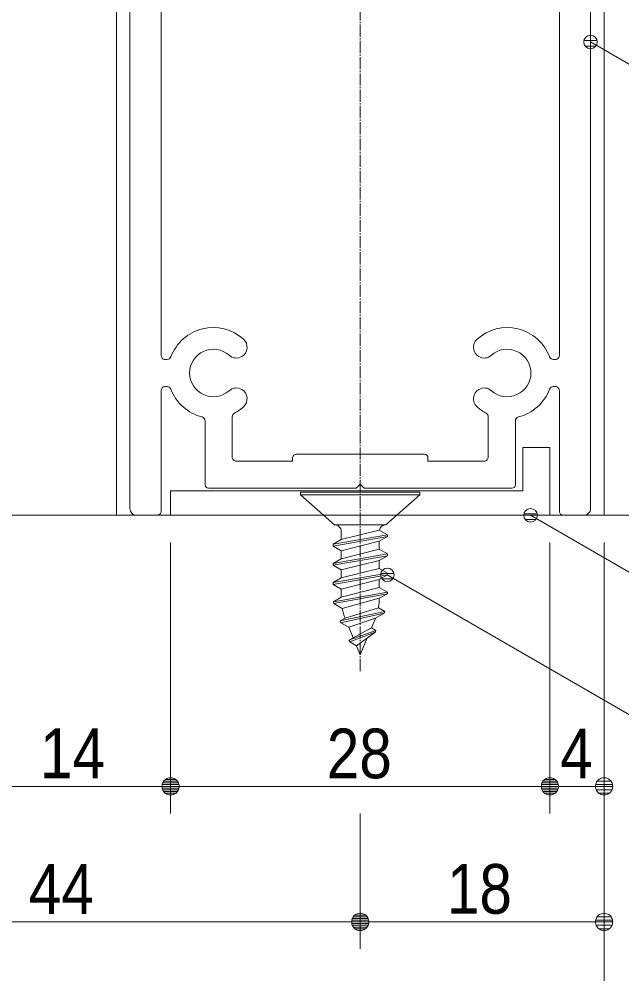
# Model space of a CAD drawing. Units: millimetres, scale not verified, with parts at other scales. Extents: x -6062 to 6062, y -3045 to 3045.
# Drawn here: x 1067 to 1512, y -2338 to -1634 of the extents above; entities that cross this region are included whole.
import ezdxf
from ezdxf.enums import TextEntityAlignment as Align

# ---------------------------------------------------------------- set-up
doc = ezdxf.new("R2010")
doc.units = ezdxf.units.MM
doc.header["$LTSCALE"] = 20
doc.linetypes.add('CHAIN2', pattern=[12, 9, -1, 1, -1])
for name, color, linetype, lineweight in [('0-0_2寸法-1', 7, 'Continuous', 9), ('0-1_0', 7, 'Continuous', 9), ('0-3_2寸法-3', 7, 'Continuous', 9), ('0-4_3一般', 7, 'Continuous', 9)]:
    doc.layers.add(name, color=color, linetype=linetype, lineweight=lineweight)
doc.styles.add('ＭＳ Ｐゴシック', font='')
doc.styles.get('ＭＳ Ｐゴシック').set_extended_font_data('MS PGothic')

# ---------------------------------------------------------------- blocks, each defined once
blk = doc.blocks.new('グループ-27')
at = {"layer": '0-4_3一般'}
blk.add_line((47596.2, -40000), (67523.7, -40000), dxfattribs=at)
blk = doc.blocks.new('グループ-29')
at = {"layer": '0-4_3一般', "linetype": 'CHAIN2'}
blk.add_line((62123.7, -29158.5), (62123.7, -42307.3), dxfattribs=at)
at = {"layer": '0-4_3一般'}
for p, q in [((58783.7, -29400), (58723.7, -29400)), ((58723.7, -29460), (58723.7, -29400)), ((61283.7, -29400), (58783.7, -29400)), ((61323.7, -29400), (61323.9, -29400)), ((61323.7, -29460), (61323.7, -29440)), ((62923.7, -29460), (62923.7, -29440)), ((62963.7, -29400), (65463.7, -29400)), ((65463.7, -29400), (65523.7, -29400)), ((65523.7, -29460), (65523.7, -29400)), ((58723.7, -29460), (58723.7, -39900)), ((61273.7, -29500), (61283.7, -29500)), ((61273.7, -31660), (61273.7, -29500)), ((62973.7, -29500), (62963.7, -29500)), ((62973.7, -29500), (62973.7, -31660)), ((65523.7, -39900), (65523.7, -29460)), ((59233.7, -30000), (59235.4, -30000)), ((60983.7, -30000), (60671.9, -30000)), ((61033.7, -29940), (61033.7, -29940)), ((63575.4, -30000), (63263.7, -30000)), ((65011.9, -30000), (65013.7, -30000)), ((59183.7, -30050), (59183.7, -37640)), ((61033.7, -30050), (61033.7, -31900)), ((63213.7, -30050), (63213.7, -31900)), ((65063.7, -37640), (65063.7, -30050)), ((62873.7, -31760), (61373.7, -31760)), ((63113.7, -32000), (61133.7, -32000)), ((59271.5, -37700), (59243.7, -37700)), ((65003.7, -37700), (64975.8, -37700)), ((59183.7, -38160), (59183.7, -39940)), ((59271.5, -38100), (59243.7, -38100)), ((64975.8, -38100), (65003.7, -38100)), ((65063.7, -39940), (65063.7, -38160)), ((60233.7, -39140), (60233.7, -38546)), ((64013.7, -39140), (64013.7, -38546)), ((59833.7, -39550), (59833.7, -38607.5)), ((64413.7, -39550), (64413.7, -38607.5)), ((61123.7, -39200), (61123.7, -39160)), ((63073.7, -39100), (61183.7, -39100)), ((63123.7, -39200), (63123.7, -39150)), ((61123.7, -39200), (60293.7, -39200)), ((63953.7, -39200), (63123.7, -39200)), ((62123.7, -39540), (62183.7, -39600)), ((64363.7, -39600), (62183.7, -39600)), ((59123.7, -40000), (58823.7, -40000)), ((65423.7, -40000), (65123.7, -40000))]:
    blk.add_line(p, q, dxfattribs=at)
blk.add_lwpolyline([(62123.7, -39540), (62063.7, -39600), (59883.7, -39600)], dxfattribs=at)
for centre, radius, start, end in [((58783.7, -29460), 60, 135, 180), ((58783.7, -29460), 60, 90, 135), ((61283.7, -29440), 40, 45, 90), ((61283.7, -29440), 40, 0, 45), ((62963.7, -29440), 40, 135, 180), ((62963.7, -29440), 40, 90, 135), ((65463.7, -29460), 60, 45, 90), ((65463.7, -29460), 60, 0, 45), ((61283.7, -29460), 40, 270, 315), ((61283.7, -29460), 40, 315, 0), ((62963.7, -29460), 40, 180, 225), ((62963.7, -29460), 40, 225, 270), ((59953.7, -30000), 350, 124.57097, 180), ((59953.7, -30000), 350, 69.14194, 124.57097), ((59953.7, -30000), 350, 13.71292, 69.14194), ((64293.7, -30000), 350, 124.57097, 180), ((64293.7, -30000), 350, 69.14194, 124.57097), ((64293.7, -30000), 350, 13.71292, 69.14194), ((59233.7, -30050), 50, 90, 135), ((59235.4, -30050), 50, 46.99104, 90), ((59953.7, -30000), 350, 180, 200.85806), ((59953.7, -30000), 350, 318.28389, 13.71292), ((60671.9, -30050), 50, 90, 133.00896), ((60983.7, -30050), 50, 45, 90), ((63263.7, -30050), 50, 90, 135), ((63575.4, -30050), 50, 46.99104, 90), ((64293.7, -30000), 350, 180, 200.85806), ((64293.7, -30000), 350, 318.28389, 13.71292), ((65011.9, -30050), 50, 90, 133.00896), ((65013.7, -30050), 50, 45, 90), ((59233.7, -30050), 50, 135, 180), ((59235.4, -30050), 50, 3.98208, 46.99104), ((59953.7, -30000), 670, 183.98208, 201.88695), ((59953.7, -30000), 350, 200.85806, 221.71611), ((59953.7, -30000), 670, 337.15091, 356.01792), ((60671.9, -30050), 50, 133.00896, 176.01792), ((60983.7, -30050), 50, 0, 45), ((63263.7, -30050), 50, 135, 180), ((63575.4, -30050), 50, 3.98208, 46.99104), ((64293.7, -30000), 670, 183.98208, 201.88695), ((64293.7, -30000), 350, 200.85806, 221.71611), ((64293.7, -30000), 670, 337.15091, 356.01792), ((65011.9, -30050), 50, 133.00896, 176.01792), ((65013.7, -30050), 50, 0, 45), ((59953.7, -30000), 670, 201.88695, 219.79182), ((59573, -30339.4), 160, 5.85806, 41.71611), ((60334.4, -30339.4), 160, 138.28389, 174.14194), ((59953.7, -30000), 670, 318.28389, 337.15091), ((64293.7, -30000), 670, 201.88695, 219.79182), ((63913, -30339.4), 160, 5.85806, 41.71611), ((64674.4, -30339.4), 160, 138.28389, 174.14194), ((64293.7, -30000), 670, 318.28389, 337.15091), ((59953.7, -30000), 670, 219.79182, 220.75396), ((59953.7, -30000), 670, 219.79182, 220.75396), ((59573, -30339.4), 160, 275.85806, 330), ((59573, -30339.4), 160, 330, 5.85806), ((60334.4, -30339.4), 160, 174.14194, 210), ((60334.4, -30339.4), 160, 210, 264.14194), ((64293.7, -30000), 670, 219.79182, 220.75396), ((64293.7, -30000), 670, 219.79182, 220.75396), ((63913, -30339.4), 160, 275.85806, 330), ((63913, -30339.4), 160, 330, 5.85806), ((64674.4, -30339.4), 160, 174.14194, 210), ((64674.4, -30339.4), 160, 210, 264.14194), ((59953.7, -30000), 670, 220.75396, 221.71611), ((59953.7, -30000), 670, 220.75396, 221.71611), ((59573, -30339.4), 160, 221.71611, 275.85806), ((60334.4, -30339.4), 160, 264.14194, 318.28389), ((64293.7, -30000), 670, 220.75396, 221.71611), ((64293.7, -30000), 670, 220.75396, 221.71611), ((63913, -30339.4), 160, 221.71611, 275.85806), ((64674.4, -30339.4), 160, 264.14194, 318.28389), ((61373.7, -31660), 100, 180, 225), ((62873.7, -31660), 100, 315, 0), ((61373.7, -31660), 100, 225, 270), ((62873.7, -31660), 100, 270, 315), ((61133.7, -31900), 100, 180, 225), ((61133.7, -31900), 100, 225, 270), ((63113.7, -31900), 100, 270, 315), ((63113.7, -31900), 100, 315, 0), ((59953.7, -37900), 670, 103.70953, 159.13518), ((59953.7, -37900), 670, 48.28389, 103.70953), ((64293.7, -37900), 670, 76.29047, 131.71611), ((64293.7, -37900), 670, 20.86482, 76.29047), ((60293, -37519.3), 160, 354.14194, 48.28389), ((63954.3, -37519.3), 160, 131.71611, 185.85806), ((59953.7, -37900), 350, 114.14194, 180), ((59953.7, -37900), 350, 48.28389, 114.14194), ((60293, -37519.3), 160, 300, 354.14194), ((63954.3, -37519.3), 160, 185.85806, 240), ((64293.7, -37900), 350, 65.85806, 131.71611), ((64293.7, -37900), 350, 0, 65.85806), ((59243.7, -37640), 60, 180, 225), ((59243.7, -37640), 60, 225, 270), ((59271.5, -37640), 60, 270, 304.56759), ((59271.5, -37640), 60, 304.56759, 339.13518), ((60293, -37519.3), 160, 228.28389, 264.14194), ((60293, -37519.3), 160, 264.14194, 300), ((63954.3, -37519.3), 160, 240, 275.85806), ((63954.3, -37519.3), 160, 275.85806, 311.71611), ((64975.8, -37640), 60, 200.86482, 235.43241), ((64975.8, -37640), 60, 235.43241, 270), ((65003.7, -37640), 60, 270, 315), ((65003.7, -37640), 60, 315, 0), ((59953.7, -37900), 350, 180, 245.85806), ((64293.7, -37900), 350, 294.14194, 0), ((59243.7, -38160), 60, 135, 180), ((59243.7, -38160), 60, 90, 135), ((59271.5, -38160), 60, 55.43241, 90), ((59271.5, -38160), 60, 20.86482, 55.43241), ((59953.7, -37900), 670, 200.86482, 228.29494), ((59953.7, -37900), 350, 245.85806, 311.71611), ((60293, -38280.7), 160, 95.85806, 131.71611), ((60293, -38280.7), 160, 60, 95.85806), ((60293, -38280.7), 160, 5.85806, 60), ((63954.3, -38280.7), 160, 120, 174.14194), ((63954.3, -38280.7), 160, 84.14194, 120), ((63954.3, -38280.7), 160, 48.28389, 84.14194), ((64293.7, -37900), 350, 228.28389, 294.14194), ((64293.7, -37900), 670, 311.70506, 339.13518), ((64975.8, -38160), 60, 124.56759, 159.13518), ((64975.8, -38160), 60, 90, 124.56759), ((65003.7, -38160), 60, 45, 90), ((65003.7, -38160), 60, 0, 45), ((60293, -38280.7), 160, 311.71611, 5.85806), ((63954.3, -38280.7), 160, 174.14194, 228.28389), ((59953.7, -37900), 670, 228.29494, 255.72505), ((59953.7, -37900), 670, 297.75899, 304.73755), ((59953.7, -37900), 670, 304.73755, 311.71611), ((64293.7, -37900), 670, 228.28389, 235.26245), ((64293.7, -37900), 670, 235.26245, 242.24101), ((64293.7, -37900), 670, 284.27495, 311.70506), ((59773.7, -38607.5), 60, 37.86252, 75.72505), ((59773.7, -38607.5), 60, 0, 37.86252), ((60293.7, -38546), 60, 148.8795, 180), ((60293.7, -38546), 60, 117.75899, 148.8795), ((63953.7, -38546), 60, 31.1205, 62.24101), ((63953.7, -38546), 60, 0, 31.1205), ((64473.7, -38607.5), 60, 142.13748, 180), ((64473.7, -38607.5), 60, 104.27495, 142.13748), ((60293.7, -39140), 60, 180, 225), ((61183.7, -39160), 60, 135, 180), ((61183.7, -39160), 60, 90, 135), ((63073.7, -39150), 50, 45, 90), ((63073.7, -39150), 50, 0, 45), ((63953.7, -39140), 60, 315, 0), ((60293.7, -39140), 60, 225, 270), ((63953.7, -39140), 60, 270, 315), ((59883.7, -39550), 50, 180, 225), ((59883.7, -39550), 50, 225, 270), ((64363.7, -39550), 50, 270, 315), ((64363.7, -39550), 50, 315, 0), ((58823.7, -39900), 100, 180, 225), ((58823.7, -39900), 100, 225, 270), ((59123.7, -39940), 60, 270, 315), ((59123.7, -39940), 60, 315, 0), ((65123.7, -39940), 60, 180, 225), ((65123.7, -39940), 60, 225, 270), ((65423.7, -39900), 100, 270, 315), ((65423.7, -39900), 100, 315, 0)]:
    blk.add_arc(centre, radius, start, end, dxfattribs=at)
blk = doc.blocks.new('グループ-38')
at = {"layer": '0-4_3一般'}
for p, q in [((58523.7, -40000), (58523.7, 18204.9)), ((65723.7, 18204.9), (65723.7, -40000)), ((65723.7, -40000), (58523.7, -40000))]:
    blk.add_line(p, q, dxfattribs=at)
blk = doc.blocks.new('グループ-46')
at = {"layer": '0-4_3一般'}
for p, q in [((62123.7, -39620), (62123.7, -39523.3)), ((61243.7, -39660), (61243.7, -39700)), ((61243.7, -39660), (63003.7, -39660)), ((61243.7, -39700), (61743.7, -40140)), ((61243.7, -39700), (63003.7, -39700)), ((62503.7, -40140), (63003.7, -39700)), ((63003.7, -39660), (63003.7, -39700)), ((62503.7, -40140), (61743.7, -40140)), ((62523.7, -40286.7), (61723.7, -40428)), ((61843.7, -40358.7), (61843.7, -40240)), ((62523.7, -40286.7), (62523.7, -40313.3)), ((61843.7, -40358.7), (61723.7, -40428)), ((61723.7, -40428), (61723.7, -40454.7)), ((61843.7, -40523.9), (62403.7, -40382.6)), ((62403.7, -40500.1), (62403.7, -40382.6)), ((61723.7, -40454.7), (61843.7, -40523.9)), ((62523.7, -40569.3), (61723.7, -40710.7)), ((61843.7, -40523.9), (61843.7, -40641.4)), ((62523.7, -40569.3), (62523.7, -40596)), ((61843.7, -40641.4), (61723.7, -40710.7)), ((61723.7, -40710.7), (61723.7, -40737.3)), ((61843.7, -40806.6), (62403.7, -40665.3)), ((62403.7, -40665.3), (62403.7, -40782.7)), ((61723.7, -40737.3), (61843.7, -40806.6)), ((62523.7, -40852), (61723.7, -40993.3)), ((61843.7, -40924.1), (61843.7, -40806.6)), ((62523.7, -40852), (62523.7, -40878.7)), ((61843.7, -40924.1), (61723.7, -40993.3)), ((61723.7, -40993.3), (61723.7, -41020)), ((61843.7, -41089.3), (62403.7, -40947.9)), ((62403.7, -40947.9), (62403.7, -41065.4)), ((61723.7, -41020), (61843.7, -41089.3)), ((61728, -41276), (62523.7, -41134.7)), ((61843.7, -41209.2), (61843.7, -41089.3)), ((62523.7, -41134.7), (62523.7, -41161.3)), ((61843.7, -41209.2), (61728, -41276)), ((61728, -41276), (61731.8, -41302.7)), ((62523.7, -41161.3), (61731.8, -41302.7)), ((61825.6, -41558.7), (62485.3, -41417.3)), ((61825.6, -41558.7), (61898.7, -41516.5)), ((61825.6, -41558.7), (61838.1, -41585.3)), ((61955, -41652.9), (62348.5, -41516.9)), ((62342.8, -41531), (62288.8, -41661.3)), ((62474.7, -41444), (62348.5, -41516.9)), ((61955, -41652.9), (61838.1, -41585.3)), ((62019.2, -41807.8), (61955, -41652.9)), ((62067.5, -41924.4), (62343.4, -41726.7)), ((62227.3, -41809.8), (62123.7, -42060)), ((62067.5, -41924.4), (61969.9, -41868)), ((62123.7, -42060), (62067.5, -41924.4))]:
    blk.add_line(p, q, dxfattribs=at)
for points in [[(62523.7, -40286.7), (62403.7, -40217.4), (61843.7, -40358.7)], [(61723.7, -40454.7), (62523.7, -40313.3), (62403.7, -40382.6)], [(62523.7, -40569.3), (62403.7, -40500.1), (61843.7, -40641.4)], [(61723.7, -40737.3), (62523.7, -40596), (62403.7, -40665.3)], [(62523.7, -40852), (62403.7, -40782.7), (61843.7, -40924.1)], [(61723.7, -41020), (62523.7, -40878.7), (62403.7, -40947.9)], [(62523.7, -41134.7), (62403.7, -41065.4), (61843.7, -41209.2)], [(61731.8, -41302.7), (61858, -41375.5), (62403.7, -41224.9), (62523.7, -41161.3)], [(62485.3, -41417.3), (62474.7, -41444), (61838.1, -41585.3)], [(62485.3, -41417.3), (62391.6, -41363.2), (61898.7, -41516.5)], [(61957.4, -41841.3), (62288.8, -41661.3), (62355.8, -41700)]]:
    blk.add_lwpolyline(points, dxfattribs=at)
blk.add_lwpolyline([(62355.8, -41700), (61957.4, -41841.3), (61969.9, -41868), (62343.4, -41726.7)], close=True, dxfattribs=at)
for centre, radius, start, end in [((61743.7, -40240), 100, 45, 90), ((62503.7, -40240), 100, 90, 128.85337), ((61743.7, -40240), 100, 0, 45), ((62503.7, -40240), 100, 128.85337, 167.70674), ((61603.7, -41224.9), 800, 355.02038, 0), ((62643.7, -41224.9), 800, 190.85321, 196.29264), ((61603.7, -41224.9), 800, 350.04076, 355.02038), ((62643.7, -41224.9), 800, 196.29264, 201.73206), ((61603.7, -41224.9), 800, 337.5, 338.04607), ((61603.7, -41224.9), 800, 338.04607, 338.59214)]:
    blk.add_arc(centre, radius, start, end, dxfattribs=at)
blk = doc.blocks.new('グループ-54')
at = {"layer": '0-4_3一般'}
for p, q in [((64523.7, -39000), (64523.7, -39640)), ((64923.7, -39000), (64523.7, -39000)), ((64923.7, -39000), (64923.7, -40000)), ((64523.7, -39640), (59323.7, -39640)), ((59323.7, -40000), (59323.7, -39640)), ((64923.7, -40000), (59323.7, -40000))]:
    blk.add_line(p, q, dxfattribs=at)
blk = doc.blocks.new('グループ-56')
at = {"layer": '0-4_3一般'}
for name in ['グループ-38', 'グループ-29', 'グループ-54', 'グループ-46']:
    blk.add_blockref(name, (0, 0), dxfattribs=at)
blk = doc.blocks.new('グループ-57')
at = {"layer": '0-4_3一般'}
for name in ['グループ-56', 'グループ-27']:
    blk.add_blockref(name, (0, 0), dxfattribs=at)
blk = doc.blocks.new('_Dot')
at = {"layer": '0-1_0'}
for p, q in [((-10, 0), (-20, 0)), ((9.78, 2), (-9.78, 2)), ((7.99, 6), (-7.99, 6)), ((9.16, -3.98), (-9.16, -3.98)), ((6, -7.98), (-6, -7.98))]:
    blk.add_line(p, q, dxfattribs=at)
for points in [[(10, 0), (9.92, 1.25), (9.69, 2.49), (9.3, 3.68), (8.76, 4.82), (8.09, 5.88), (7.29, 6.85), (6.37, 7.71), (5.36, 8.44), (4.26, 9.05), (3.09, 9.51), (1.87, 9.82), (0.63, 9.98), (-0.63, 9.98), (-1.87, 9.82), (-3.09, 9.51), (-4.26, 9.05), (-5.36, 8.44), (-6.37, 7.71), (-7.29, 6.85), (-8.09, 5.88), (-8.76, 4.82), (-9.3, 3.68), (-9.69, 2.49), (-9.92, 1.25), (-10, 0), (0, 0)], [(-10, 0), (-9.92, -1.25), (-9.69, -2.49), (-9.3, -3.68), (-8.76, -4.82), (-8.09, -5.88), (-7.29, -6.85), (-6.37, -7.71), (-5.36, -8.44), (-4.26, -9.05), (-3.09, -9.51), (-1.87, -9.82), (-0.63, -9.98), (0.63, -9.98), (1.87, -9.82), (3.09, -9.51), (4.26, -9.05), (5.36, -8.44), (6.37, -7.71), (7.29, -6.85), (8.09, -5.88), (8.76, -4.82), (9.3, -3.68), (9.69, -2.49), (9.92, -1.25), (10, 0), (0, 0)]]:
    blk.add_lwpolyline(points, close=True, dxfattribs=at)

msp = doc.modelspace()

# ---------------------------------------------------------------- linework, layer by layer
at = {"layer": '0-0_2寸法-1'}
for p, q in [((1178.68, -2020), (1178.68, -2220)), ((1178.68, -2020), (1178.68, -2220)), ((1458.68, -2020), (1458.68, -2220)), ((1458.68, -2020), (1458.68, -2220)), ((1498.68, -2020), (1498.68, -2220)), ((1051.4, -2200), (1165.97, -2200)), ((1445.97, -2200), (1191.4, -2200)), ((1471.4, -2200), (1485.97, -2200)), ((1318.68, -2220), (1318.68, -2320)), ((1318.68, -2220), (1318.68, -2320)), ((1498.68, -2220), (1498.68, -2320)), ((1305.97, -2300), (891.4, -2300)), ((1331.4, -2300), (1485.97, -2300)), ((1498.68, -2320), (1498.68, -2420))]:
    msp.add_line(p, q, dxfattribs=at)
at = {"layer": '0-3_2寸法-3'}
for p, q in [((1488.86, -1645.76), (1488.51, -1645.76)), ((1488.86, -1645.76), (1488.51, -1645.76)), ((1493.58, -1649.76), (1483.79, -1649.76)), ((1492.68, -1653.76), (1484.69, -1653.76)), ((1449.32, -1999.01), (1439.53, -1999.01)), ((1444.6, -1995.01), (1444.26, -1995.01)), ((1444.6, -1995.01), (1444.26, -1995.01)), ((1448.42, -2003.01), (1440.43, -2003.01)), ((1343.58, -2042.94), (1333.79, -2042.94)), ((1338.86, -2038.94), (1338.51, -2038.94)), ((1338.86, -2038.94), (1338.51, -2038.94)), ((1342.68, -2046.94), (1334.69, -2046.94))]:
    msp.add_line(p, q, dxfattribs=at)
for points in [[(1488.68, -1650.76), (1598.68, -1714.27), (1697.46, -1714.27)], [(1444.43, -2000), (1617.63, -2100), (1815.19, -2100)], [(1338.68, -2043.93), (1609, -2200), (1926.17, -2200)]]:
    msp.add_lwpolyline(points, dxfattribs=at)
for centre in [(1488.68, -1650.76), (1488.68, -1650.76), (1444.43, -2000), (1444.43, -2000), (1338.68, -2043.93), (1338.68, -2043.93)]:
    msp.add_circle(centre, 5.01, dxfattribs=at)

# ---------------------------------------------------------------- block references
at = {"layer": '0-0_2寸法-1', "xscale": 0.6356201, "yscale": 0.6356201}
for p in [(1178.68, -2200), (1458.68, -2200), (1498.68, -2200), (1318.68, -2300), (1498.68, -2300)]:
    msp.add_blockref('_Dot', p, dxfattribs=at)
at = {"layer": '0-0_2寸法-1', "xscale": 0.6356201, "yscale": 0.6356201, "rotation": 180}
for p in [(1178.68, -2200), (1458.68, -2200), (1318.68, -2300)]:
    msp.add_blockref('_Dot', p, dxfattribs=at)
at = {"layer": '0-4_3一般', "xscale": 0.05, "yscale": 0.05}
msp.add_blockref('グループ-57', (-1787.5, 0), dxfattribs=at)

# ---------------------------------------------------------------- texts
at = {"layer": '0-0_2寸法-1', "style": 'ＭＳ Ｐゴシック', "width": 0.9}
for s, p in [('14', (1082.26, -2204.96)), ('28', (1293.99, -2205.06)), ('4', (1466.29, -2205.06)), ('44', (1073.99, -2305.06)), ('18', (1382.65, -2304.96))]:
    msp.add_text(s, height=36.66, dxfattribs=at).set_placement(p, align=Align.BOTTOM_LEFT)

doc.saveas('drawing.dxf')
